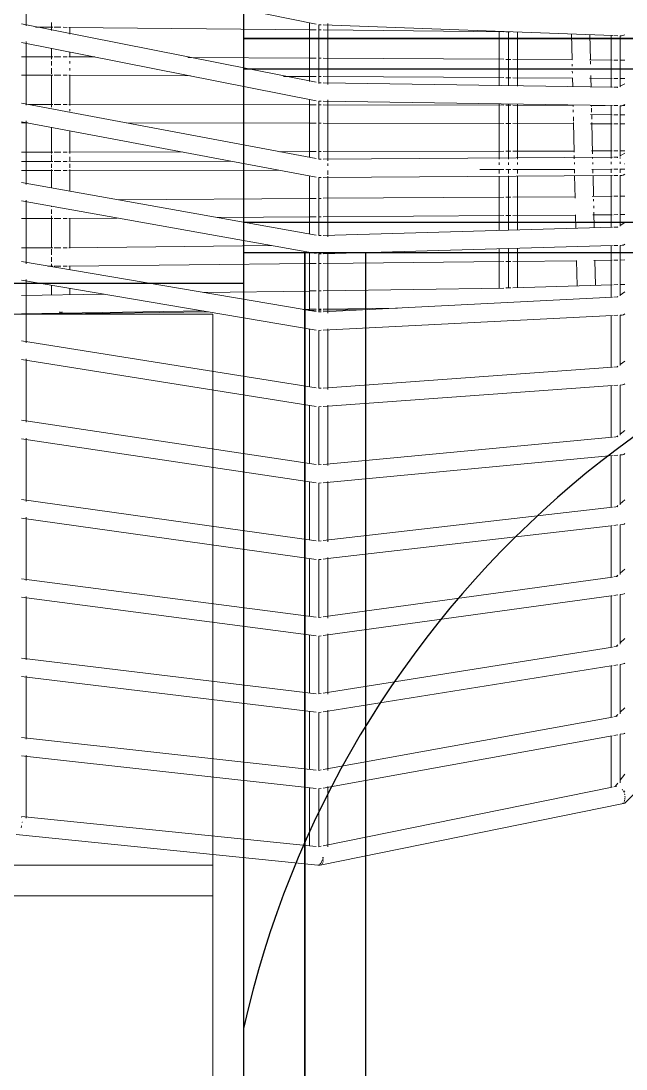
# Model space of a CAD drawing. Header units: millimetres. Extents: x 886808 to 1650903, y -1008069 to 230892.
# Drawn here: x 1048558 to 1049546, y -409665 to -407954 of the extents above; entities that cross this region are included whole.
import ezdxf

# ---------------------------------------------------------------- set-up
doc = ezdxf.new("R2010")
doc.units = ezdxf.units.MM
doc.linetypes.add('CENTER', pattern=[2, 1.25, -0.25, 0.25, -0.25])
doc.layers.get('0').update_dxf_attribs({"lineweight": 0})
for name, color, linetype, lineweight in [('03- Net Cua- 153', 153, 'Continuous', 9), ('8l NET TO', 8, 'Continuous', 9), ('A-Wall', 113, 'Continuous', 30), ('A_Dim', 8, 'Continuous', 5)]:
    doc.layers.add(name, color=color, linetype=linetype, lineweight=lineweight)

# ---------------------------------------------------------------- blocks, each defined once
blk = doc.blocks.new('A$C14C457CE')
for p, q in [((7887.9, 1622.8), (8368.9, 1523)), ((7895.4, 1621.3), (7895.4, 1522.3)), ((7887.9, 1523.8), (8368.9, 1428.6)), ((7936.7, 1518.8), (7936.7, 1526.1)), ((8357.8, 1429.6), (8357.8, 1525.3)), ((8387.8, 1424.7), (8387.8, 1524.2)), ((7895.4, 1522.3), (7895.4, 1520.3)), ((7938.7, 1518.1), (7910.7, 1518.1)), ((7936.7, 1513), (7936.7, 1518.1)), ((7951.6, 1518.1), (7941.1, 1518.1)), ((7951.7, 1518.1), (7951.6, 1518.1)), ((7962.3, 1518), (7955.6, 1518.1)), ((8357.8, 1514.1), (7964.7, 1518)), ((7966.7, 1507), (7966.7, 1518.6)), ((8368.9, 1513.9), (8358.3, 1514)), ((8372.8, 1522.4), (8376.7, 1522.2)), ((8372.8, 1426.6), (8372.8, 1522.4)), ((8376.7, 1513.9), (8372.8, 1513.9)), ((8380.3, 1522.1), (8852.8, 1504.6)), ((8675, 1510.9), (8380.3, 1513.8)), ((8667.5, 1511.4), (8667.5, 1422.7)), ((8685.4, 1510.8), (8678.6, 1510.8)), ((8682.5, 1510.9), (8682.5, 1422.4)), ((8697.5, 1510.3), (8697.5, 1422.2)), ((8786.5, 1465.2), (8785.6, 1507.1)), ((8816.5, 1464.9), (8815.6, 1505.9)), ((8869.5, 1504.6), (8872.7, 1506)), ((7887.9, 1493.4), (8368.9, 1398.2)), ((7895.4, 1491.9), (7895.4, 1494.7)), ((7895.4, 1491.9), (7895.4, 1393)), ((8850.2, 1419.9), (8850.2, 1504.7)), ((8854.6, 1504.5), (8861.3, 1504.3)), ((8865.2, 1504.1), (8867.1, 1504)), ((8865.2, 1421), (8865.2, 1504.1)), ((8867.1, 1504), (8869.5, 1504.6)), ((7936.7, 1466), (7936.7, 1483.8)), ((7966.7, 1469.6), (7966.7, 1477.8)), ((7938.7, 1470.1), (7887.9, 1470.1)), ((7936.7, 1455.5), (7936.7, 1462.9)), ((7951.7, 1470.1), (7941.1, 1470.1)), ((7962.3, 1470), (7955.6, 1470.1)), ((8007.3, 1469.8), (7964.7, 1470)), ((7966.7, 1459.2), (7966.7, 1462.8)), ((8357.8, 1467.7), (8159.3, 1468.9)), ((8368.9, 1467.7), (8358.3, 1467.7)), ((8376.7, 1467.6), (8372.8, 1467.6)), ((8675, 1465.9), (8380.3, 1467.6)), ((8686.4, 1465.8), (8678.6, 1465.8)), ((8786.5, 1465.2), (8690, 1465.8)), ((8786.5, 1464.8), (8786.5, 1465.2)), ((8786.8, 1454.4), (8786.7, 1458)), ((8852.2, 1464.5), (8814.8, 1465)), ((8816.7, 1457.7), (8816.6, 1463.1)), ((8861.3, 1464.4), (8854.6, 1464.5)), ((8872.7, 1464.3), (8865.2, 1464.4)), ((7938.7, 1440.1), (7887.9, 1440.1)), ((7936.7, 1442.3), (7936.7, 1451.6)), ((7936.7, 1387.8), (7936.7, 1440.7)), ((7951.6, 1440.1), (7941.1, 1440.1)), ((7951.7, 1440.1), (7951.6, 1440.1)), ((7962.3, 1440.1), (7955.6, 1440.1)), ((8163.4, 1438.9), (7964.7, 1440)), ((7966.7, 1447.8), (7966.7, 1451.5)), ((7966.7, 1390.2), (7966.7, 1440.6)), ((8357.8, 1437.7), (8315.4, 1438)), ((8368.9, 1437.7), (8358.3, 1437.7)), ((8376.7, 1437.6), (8372.8, 1437.6)), ((8675, 1435.9), (8380.3, 1437.6)), ((8787, 1443), (8786.9, 1446.6)), ((8817.2, 1435.5), (8817.1, 1439.6)), ((8372.8, 1427.8), (8373.9, 1427.6)), ((8373.9, 1427.6), (8376.7, 1427.5)), ((8380.3, 1427.5), (8852.6, 1420.3)), ((8686.4, 1435.8), (8678.6, 1435.8)), ((8787.2, 1435.2), (8690, 1435.8)), ((8787.5, 1420.8), (8787.2, 1435.8)), ((8852.2, 1434.6), (8815, 1435)), ((8817.5, 1420.4), (8817.2, 1434.9)), ((8861.3, 1434.5), (8854.6, 1434.5)), ((8854.6, 1420.3), (8861.3, 1420.2)), ((8872.7, 1434.3), (8865.2, 1434.4)), ((8865.2, 1421.9), (8872.7, 1425.7)), ((8860.9, 1419.7), (8861.3, 1420)), ((8861.3, 1419.8), (8861.1, 1419.7)), ((8865.2, 1419.7), (8865.2, 1419.7)), ((7887.9, 1394.4), (8368.9, 1303.8)), ((7895.4, 1393), (7895.4, 1391)), ((7938.7, 1392.1), (7899.3, 1392.1)), ((7951.7, 1392.1), (7941.1, 1392.1)), ((7962.3, 1392.1), (7955.6, 1392.1)), ((8357.8, 1391.4), (7964.7, 1392.1)), ((8357.8, 1305.8), (8357.8, 1400.4)), ((8368.9, 1391.4), (8358.3, 1391.4)), ((8372.8, 1397.6), (8376.7, 1397.5)), ((8372.8, 1302.9), (8372.8, 1397.6)), ((8376.7, 1391.4), (8372.8, 1391.4)), ((8380.3, 1397.5), (8852.7, 1390.3)), ((8675, 1390.8), (8380.3, 1391.4)), ((8387.8, 1300.3), (8387.8, 1399.6)), ((8667.5, 1393.1), (8667.5, 1302.8)), ((8686.4, 1390.8), (8678.6, 1390.8)), ((8682.5, 1392.9), (8682.5, 1302.9)), ((8788.2, 1390.6), (8690, 1390.8)), ((8697.5, 1392.7), (8697.5, 1303)), ((8788.2, 1388.7), (8788.2, 1391.3)), ((8840.4, 1390.5), (8816.4, 1390.6)), ((8818.2, 1388.6), (8818.2, 1390.8)), ((8818.4, 1379.6), (8818.3, 1386.3)), ((8850.2, 1304), (8850.2, 1390.3)), ((8854.6, 1390.3), (8861.3, 1390.2)), ((8865.2, 1390.1), (8867.5, 1390.1)), ((8865.2, 1307.2), (8865.2, 1390.1)), ((8867.5, 1390.1), (8869.8, 1390.6)), ((8872.7, 1390.4), (8868.8, 1390.4)), ((8869.8, 1390.6), (8872.7, 1392.1)), ((7966.7, 1381.1), (7966.7, 1384.7)), ((8788.4, 1379.7), (8788.3, 1383.3)), ((8788.7, 1365.1), (8788.6, 1371.9)), ((8852.2, 1375.4), (8816.6, 1375.6)), ((8818.7, 1368.2), (8818.5, 1375.7)), ((8861.3, 1375.4), (8854.6, 1375.4)), ((8872.7, 1375.4), (8865.2, 1375.4)), ((7887.9, 1364), (8368.9, 1273.4)), ((7898, 1362.1), (7887.9, 1362.1)), ((7895.4, 1362.6), (7895.4, 1365.2)), ((7895.4, 1362.6), (7895.4, 1263.6)), ((7936.7, 1312.1), (7936.7, 1354.8)), ((8357.8, 1361.4), (8059.6, 1361.9)), ((8368.9, 1361.4), (8358.3, 1361.4)), ((8376.7, 1361.4), (8372.8, 1361.4)), ((8675, 1360.8), (8380.3, 1361.4)), ((8686.4, 1360.8), (8678.6, 1360.8)), ((8788.8, 1360.6), (8690, 1360.8)), ((8789.8, 1314.1), (8788.8, 1362.7)), ((8852.2, 1360.4), (8816.8, 1360.6)), ((8819.9, 1311.8), (8818.8, 1362.6)), ((8861.3, 1360.4), (8854.6, 1360.4)), ((8872.7, 1360.4), (8865.2, 1360.4)), ((7966.7, 1312.1), (7966.7, 1349.2)), ((7938.7, 1314.1), (7887.9, 1314.1)), ((7936.7, 1299.1), (7936.7, 1309.7)), ((7951.7, 1314.1), (7941.1, 1314.1)), ((7962.3, 1314.1), (7955.6, 1314.1)), ((8150.3, 1314.6), (7964.7, 1314.1)), ((7966.7, 1299.1), (7966.7, 1306.6)), ((8357.8, 1315.1), (8309, 1314.9)), ((8368.9, 1315.1), (8358.3, 1315.1)), ((8376.7, 1315.1), (8372.8, 1315.1)), ((8372.8, 1303), (8373.7, 1302.9)), ((8373.7, 1302.9), (8376.7, 1302.9)), ((8675, 1315.8), (8380.3, 1315.1)), ((8380.3, 1302.9), (8852.5, 1306)), ((8686.4, 1315.8), (8678.6, 1315.8)), ((8789.8, 1316.1), (8690, 1315.8)), ((8790.1, 1303.6), (8790, 1308.6)), ((8852.2, 1316.3), (8818, 1316.2)), ((8820.1, 1303.8), (8820.1, 1305)), ((8861.3, 1316.4), (8854.6, 1316.3)), ((8854.6, 1306), (8861.3, 1306.1)), ((8860.3, 1305.6), (8861.3, 1306.1)), ((8861.3, 1305.8), (8860.3, 1305.6)), ((8872.7, 1316.4), (8865.2, 1316.4)), ((8865.2, 1308.3), (8872.7, 1312.5)), ((8865.2, 1304.1), (8865.2, 1305.5)), ((7938.7, 1299.1), (7887.9, 1299.1)), ((7938.7, 1284.1), (7887.9, 1284.1)), ((7936.7, 1288.5), (7936.7, 1295.2)), ((7936.7, 1256.2), (7936.7, 1286.1)), ((7951.7, 1299.1), (7941.1, 1299.1)), ((7951.7, 1284.1), (7941.1, 1284.1)), ((7962.3, 1299.1), (7955.6, 1299.1)), ((7962.3, 1284.1), (7955.6, 1284.1)), ((8229, 1299.8), (7964.7, 1299.1)), ((8307.6, 1284.9), (7964.7, 1284.1)), ((7966.7, 1288.5), (7966.7, 1295.2)), ((7966.7, 1250.8), (7966.7, 1286.1)), ((8387.8, 1291.8), (8387.8, 1295.5)), ((8387.8, 1277.4), (8387.8, 1284.1)), ((8675, 1285.8), (8635.8, 1285.7)), ((8667.5, 1297.3), (8667.5, 1293.7)), ((8667.5, 1285.9), (8667.5, 1285.8)), ((8667.5, 1285.8), (8667.5, 1279.2)), ((8686.4, 1285.8), (8678.6, 1285.8)), ((8682.5, 1297.4), (8682.5, 1293.8)), ((8682.5, 1286), (8682.5, 1279.3)), ((8790.5, 1286.1), (8690, 1285.8)), ((8697.5, 1297.5), (8697.5, 1293.9)), ((8697.5, 1286.1), (8697.5, 1279.4)), ((8790.3, 1294.5), (8790.2, 1297.2)), ((8790.6, 1280), (8790.4, 1286.7)), ((8852.2, 1286.3), (8818.5, 1286.2)), ((8820.3, 1294.7), (8820.2, 1297.3)), ((8820.6, 1280.2), (8820.5, 1286.2)), ((8850.2, 1294.9), (8850.2, 1298.5)), ((8850.2, 1280.4), (8850.2, 1287.1)), ((8861.3, 1286.4), (8854.6, 1286.3)), ((8865.2, 1295), (8865.2, 1298.6)), ((8865.2, 1280.5), (8865.2, 1287.2)), ((8872.7, 1286.4), (8865.2, 1286.4)), ((8872.2, 1295), (8872.7, 1295.3)), ((8357.8, 1181), (8357.8, 1275.5)), ((8372.8, 1178.3), (8372.8, 1273.1)), ((8372.8, 1272.9), (8376.7, 1272.9)), ((8380.3, 1272.9), (8852.6, 1276)), ((8387.8, 1175.8), (8387.8, 1275.1)), ((8667.5, 1275.3), (8667.5, 1186.5)), ((8682.5, 1275.4), (8682.5, 1186.9)), ((8697.5, 1275.5), (8697.5, 1187.3)), ((8791.5, 1239.4), (8790.7, 1276.1)), ((8821.4, 1241.8), (8820.7, 1276.3)), ((8850.2, 1191.7), (8850.2, 1276.5)), ((8854.6, 1276), (8861.3, 1276.1)), ((8865.2, 1193.5), (8865.2, 1276.6)), ((8865.2, 1276.1), (8867.8, 1276.1)), ((8867.8, 1276.1), (8870, 1276.7)), ((8870, 1276.7), (8872.7, 1278.1)), ((7887.9, 1264.9), (8368.9, 1179)), ((7895.4, 1261.6), (7895.4, 1263.6)), ((7887.9, 1234.6), (8368.9, 1148.6)), ((7895.4, 1233.3), (7895.4, 1235.8)), ((7895.4, 1233.3), (7895.4, 1134.2)), ((8357.8, 1238.7), (8045.8, 1236.7)), ((8368.9, 1238.8), (8358.3, 1238.7)), ((8376.7, 1238.8), (8372.8, 1238.8)), ((8675, 1240.8), (8380.3, 1238.9)), ((8686.4, 1240.8), (8678.6, 1240.8)), ((8791.4, 1241.5), (8690, 1240.9)), ((8852.2, 1242.2), (8819.5, 1241.8)), ((8821.6, 1234.1), (8821.5, 1237.3)), ((8861.3, 1242.3), (8854.6, 1242.2)), ((8872.7, 1242.4), (8865.2, 1242.3)), ((7936.7, 1224.8), (7936.7, 1225.9)), ((7936.7, 1213.4), (7936.7, 1220.9)), ((8821.9, 1222.8), (8821.8, 1226.6)), ((8822.6, 1190.9), (8822, 1216.1)), ((7938.7, 1206.1), (7887.9, 1206.1)), ((7936.7, 1157.5), (7936.7, 1210.4)), ((7951.7, 1206.1), (7941.1, 1206.1)), ((7962.3, 1206.2), (7955.6, 1206.1)), ((8043.9, 1206.7), (7964.7, 1206.2)), ((7966.7, 1157.7), (7966.7, 1206.2)), ((8357.8, 1208.7), (8207.8, 1207.8)), ((8368.9, 1208.8), (8358.3, 1208.7)), ((8376.7, 1208.8), (8372.8, 1208.8)), ((8675, 1210.8), (8380.3, 1208.9)), ((8686.4, 1210.8), (8678.6, 1210.8)), ((8792.1, 1211.5), (8690, 1210.9)), ((8792.6, 1190), (8792.1, 1211.9)), ((8852.2, 1212.2), (8820.2, 1211.8)), ((8861.3, 1212.3), (8854.6, 1212.2)), ((8872.7, 1212.4), (8865.2, 1212.3)), ((8865.2, 1194.6), (8872.7, 1199.2)), ((8380.3, 1178.3), (8852.5, 1191.8)), ((8854.6, 1191.8), (8861.3, 1192)), ((8860.8, 1192), (8861.3, 1192.3)), ((8372.8, 1178.3), (8373.6, 1178.1)), ((8373.6, 1178.1), (8376.7, 1178.2)), ((8870.3, 1162.7), (8872.7, 1164.1)), ((7938.7, 1158.1), (7887.9, 1158.1)), ((7936.7, 1146.6), (7936.7, 1155.9)), ((7951.6, 1158.1), (7941.1, 1158.1)), ((7951.7, 1158.1), (7951.6, 1158.1)), ((7962.3, 1158.2), (7955.6, 1158.1)), ((8295.7, 1161.7), (7964.7, 1158.2)), ((8357.8, 1056), (8357.8, 1150.6)), ((8372.8, 1148.1), (8376.7, 1148.2)), ((8372.8, 1053.3), (8372.8, 1148.1)), ((8380.3, 1148.3), (8852.5, 1161.7)), ((8387.8, 1051.4), (8387.8, 1150.5)), ((8667.5, 1156.5), (8667.5, 1091.9)), ((8682.5, 1156.9), (8682.5, 1092.6)), ((8697.5, 1157.3), (8697.5, 1093.1)), ((8850.2, 1077.4), (8850.2, 1161.7)), ((8854.6, 1161.8), (8861.3, 1162)), ((8865.2, 1162.1), (8868.1, 1162.2)), ((8865.2, 1079.7), (8865.2, 1162.1)), ((8868.1, 1162.2), (8870.3, 1162.7)), ((7887.9, 1135.5), (8349.2, 1057.5)), ((7895.4, 1134.2), (7895.4, 1132.2)), ((7936.7, 1135.3), (7936.7, 1142.7)), ((7936.7, 1127.1), (7936.7, 1132.2)), ((8357.8, 1132.4), (7964.7, 1128.3)), ((8368.9, 1132.5), (8358.3, 1132.4)), ((8376.7, 1132.6), (8372.8, 1132.5)), ((8675, 1135.7), (8380.3, 1132.6)), ((8686.4, 1135.8), (8678.6, 1135.8)), ((8793.7, 1137), (8690, 1135.9)), ((8794.6, 1096), (8793.7, 1137.4)), ((8852.2, 1138), (8822, 1137.4)), ((8824.6, 1096.9), (8823.7, 1137.4)), ((8861.3, 1138.2), (8854.6, 1138)), ((8872.7, 1138.4), (8865.2, 1138.2)), ((7938.7, 1128.1), (7930.5, 1128.1)), ((7951.7, 1128.1), (7941.1, 1128.1)), ((7962.3, 1128.2), (7955.6, 1128.2)), ((7966.7, 1122), (7966.7, 1128.3)), ((7887.9, 1105.2), (8368.9, 1023.9)), ((7895.4, 1103.9), (7895.4, 1106.4)), ((7895.4, 1103.9), (7895.4, 1004.9)), ((7936.7, 1081.2), (7936.7, 1096.9)), ((8852.2, 1097.7), (8690, 1092.8)), ((8861.3, 1098), (8854.6, 1097.8)), ((8872.7, 1098.3), (8865.2, 1098.1)), ((8022, 1082.5), (7887.9, 1080.5)), ((7966.7, 1081.7), (7966.7, 1091.9)), ((8357.8, 1087.6), (8185.4, 1085)), ((8368.9, 1087.8), (8358.3, 1087.7)), ((8376.7, 1087.9), (8372.8, 1087.9)), ((8675, 1092.5), (8380.3, 1088)), ((8682.2, 1092.6), (8678.6, 1092.6)), ((8680.2, 1092.1), (8682.2, 1092.6)), ((8682.2, 1092.6), (8686.4, 1092.7)), ((8860.4, 1077.9), (8861.3, 1078.5)), ((8865.2, 1081), (8872.7, 1086)), ((8380.3, 1053.7), (8852.5, 1077.5)), ((8854.6, 1077.6), (8861.3, 1077.9)), ((8184.7, 1055), (7887.9, 1050.5)), ((7887.9, 1050.1), (7895.4, 1050.1)), ((7895.4, 1050.1), (7951.7, 1050.1)), ((7950.2, 1052.1), (7949.8, 1053.4)), ((7951, 1050.6), (7950.2, 1052.1)), ((7951.7, 1050.2), (7951, 1050.6)), ((7951.7, 1053.5), (7951.7, 1052.1)), ((7951.7, 1050.6), (7951.7, 1050.6)), ((7951.7, 1050.2), (7951.7, 1050.1)), ((7951.8, 1050.1), (7951.7, 1050.2)), ((7951.8, 1050.1), (7951.7, 1050.1)), ((7951.9, 1050.1), (7951.8, 1050.1)), ((8192.9, 1053.6), (7951.9, 1050.1)), ((7954, 1053.5), (7953.6, 1052.2)), ((8357.8, 1057.6), (8348.2, 1057.5)), ((8349.2, 1057.5), (8357.8, 1056)), ((8357.8, 1056), (8357, 1056)), ((8357.8, 1055.9), (8357.8, 1056)), ((8357.8, 1056), (8368.9, 1054.2)), ((8368.9, 1057.8), (8358.3, 1057.7)), ((8368.9, 1056.2), (8358.3, 1056)), ((8376.7, 1057.9), (8372.8, 1057.9)), ((8376.7, 1056.3), (8372.8, 1056.2)), ((8372.8, 1053.5), (8373.4, 1053.4)), ((8373.4, 1053.4), (8376.7, 1053.6)), ((8501.5, 1059.8), (8380.3, 1058)), ((8453.2, 1057.4), (8380.3, 1056.4)), ((8380.3, 1023.7), (8852.4, 1047.5)), ((8850.2, 963.1), (8850.2, 1047.3)), ((8854.6, 1047.6), (8861.3, 1047.9)), ((8865.2, 1048.1), (8868.4, 1048.3)), ((8865.2, 965.9), (8865.2, 1048.1)), ((8868.4, 1048.3), (8870.6, 1048.8)), ((8870.6, 1048.8), (8872.7, 1050.1)), ((8357.8, 931.1), (8357.8, 1025.7)), ((8372.8, 1023.3), (8376.7, 1023.5)), ((8372.8, 928.7), (8372.8, 1023.3)), ((8387.8, 926.9), (8387.8, 1025.9)), ((7887.9, 1006.1), (8368.9, 929.4)), ((7895.4, 1002.9), (7895.4, 1004.9)), ((7887.9, 975.8), (8368.9, 899.1)), ((7895.4, 974.6), (7895.4, 977)), ((7895.4, 974.6), (7895.4, 875.5)), ((8380.3, 929.2), (8852.4, 963.2)), ((8854.6, 963.4), (8861.3, 963.9)), ((8860, 963.8), (8861.3, 964.7)), ((8865.2, 967.5), (8872.7, 972.8)), ((8372.8, 928.8), (8373.3, 928.7)), ((8373.3, 928.7), (8376.7, 928.9)), ((8380.3, 899.1), (8852.4, 933.2)), ((8850.2, 848.7), (8850.2, 933)), ((8854.6, 933.3), (8861.3, 933.8)), ((8865.2, 934.1), (8868.7, 934.3)), ((8865.2, 852.2), (8865.2, 934.1)), ((8868.7, 934.3), (8870.9, 934.8)), ((8870.9, 934.8), (8872.7, 936.1)), ((8357.8, 806), (8357.8, 900.9)), ((8372.8, 898.6), (8376.7, 898.9)), ((8372.8, 803.7), (8372.8, 898.6)), ((8387.8, 802.5), (8387.8, 901.4)), ((7887.9, 876.6), (8368.9, 804.6)), ((7895.4, 875.5), (7895.4, 873.5)), ((8865.2, 853.9), (8872.7, 859.6)), ((7887.9, 846.4), (8368.9, 774.3)), ((7895.4, 845.2), (7895.4, 847.5)), ((7895.4, 845.2), (7895.4, 746.1)), ((8380.3, 804.6), (8852.4, 849)), ((8854.6, 849.2), (8861.3, 849.8)), ((8859.6, 849.6), (8861.3, 850.9)), ((8871.2, 820.9), (8872.7, 822.1)), ((8373.2, 803.9), (8376.7, 804.3)), ((8380.3, 774.5), (8852.3, 818.9)), ((8850.2, 734.4), (8850.2, 818.7)), ((8854.6, 819.1), (8861.3, 819.7)), ((8865.2, 820.1), (8869, 820.4)), ((8865.2, 738.5), (8865.2, 820.1)), ((8869, 820.4), (8871.2, 820.9)), ((8874.1, 252.9), (9413.2, 807.2)), ((8372.8, 804), (8373.2, 803.9)), ((8357.8, 681.3), (8357.8, 776)), ((8372.8, 773.8), (8376.7, 774.2)), ((8372.8, 679.2), (8372.8, 773.8)), ((8387.8, 678), (8387.8, 776.8)), ((7887.9, 747.2), (8368.9, 679.8)), ((7895.4, 744.1), (7895.4, 746.1)), ((8859.3, 735.5), (8861.3, 737.2)), ((8865.2, 740.3), (8872.7, 746.5)), ((8380.3, 680), (8852.4, 734.7)), ((8854.6, 734.9), (8861.1, 735.7)), ((7887.9, 716.9), (8368.9, 649.5)), ((7895.4, 715.9), (7895.4, 718.1)), ((7895.4, 715.9), (7895.4, 616.8)), ((8387.8, 650.8), (8850.2, 704.3)), ((8850.2, 704.3), (8852.2, 704.5)), ((8850.2, 620.1), (8850.2, 704.3)), ((8854.6, 704.8), (8861.3, 705.6)), ((8865.2, 706), (8869.3, 706.5)), ((8865.2, 624.8), (8865.2, 706.1)), ((8869.3, 706.5), (8871.5, 707)), ((8871.5, 707), (8872.7, 708)), ((8372.8, 679.2), (8373, 679.2)), ((8373, 679.2), (8376.7, 679.6)), ((8357.8, 556.1), (8357.8, 651.1)), ((8380.3, 649.9), (8387.8, 650.8)), ((8387.8, 553.6), (8387.8, 652.3)), ((8372.8, 649), (8376.7, 649.5)), ((8372.8, 554.2), (8372.8, 649)), ((8865.2, 626.9), (8872.7, 633.4)), ((7887.9, 617.7), (8368.9, 555)), ((7895.4, 616.8), (7895.4, 614.8)), ((8380.3, 555.5), (8852.3, 620.4)), ((8854.6, 620.7), (8860.8, 621.6)), ((8858.9, 621.3), (8861.3, 623.5)), ((7887.9, 587.5), (8368.9, 524.8)), ((7895.4, 586.5), (7895.4, 588.7)), ((7895.4, 586.5), (7895.4, 487.4)), ((8387.8, 526.3), (8850.2, 590)), ((8850.2, 590), (8852.2, 590.2)), ((8850.2, 505.8), (8850.2, 590)), ((8854.6, 590.6), (8861.3, 591.5)), ((8865.2, 592), (8869.6, 592.6)), ((8865.2, 511.1), (8865.2, 592)), ((8869.6, 592.6), (8871.8, 593.1)), ((8871.8, 593.1), (8872.7, 593.9)), ((8372.8, 554.5), (8376.7, 555)), ((8372.8, 554.5), (8372.8, 554.5)), ((8357.8, 431.5), (8357.8, 526.2)), ((8372.8, 524.3), (8376.7, 524.8)), ((8372.8, 429.7), (8372.8, 524.3)), ((8380.3, 525.3), (8387.8, 526.3)), ((8387.8, 429.2), (8387.8, 527.7)), ((8865.2, 513.4), (8872.7, 520.3)), ((8380.3, 430.9), (8852.3, 506.2)), ((8854.6, 506.5), (8860.5, 507.5)), ((8858.4, 507.2), (8861.3, 509.8)), ((7887.9, 488.3), (8368.9, 430.2)), ((7895.4, 485.4), (7895.4, 487.4)), ((8869.9, 478.7), (8872, 479.2)), ((8872, 479.2), (8872.7, 479.8)), ((8387.8, 401.9), (8850.2, 475.6)), ((8850.2, 475.6), (8852.2, 475.9)), ((8850.2, 391.6), (8850.2, 475.6)), ((8854.6, 476.3), (8861.3, 477.4)), ((8865.2, 478), (8869.9, 478.7)), ((8865.2, 397.4), (8865.2, 478)), ((7887.9, 458.1), (8368.9, 400)), ((7895.4, 457.2), (7895.4, 459.3)), ((7895.4, 457.2), (7895.4, 358)), ((8372.8, 429.7), (8376.7, 430.4)), ((8357.8, 306.6), (8357.8, 401.3)), ((8372.8, 399.5), (8372.9, 399.5)), ((8372.8, 305), (8372.8, 399.5)), ((8372.9, 399.5), (8376.7, 400.1)), ((8380.3, 400.7), (8387.8, 401.9)), ((8387.8, 304.8), (8387.8, 403.2)), ((8858, 393), (8861.3, 396.2)), ((8865.2, 400), (8872.7, 407.3)), ((8380.3, 306.4), (8852.3, 391.9)), ((8854.6, 392.4), (8860.2, 393.4)), ((8380.3, 276.1), (8852.2, 361.6)), ((8850.2, 277.3), (8850.2, 361.3)), ((8854.6, 362), (8861.3, 363.2)), ((8865.2, 363.9), (8870.2, 364.9)), ((8865.2, 284.6), (8865.2, 364.1)), ((8870.2, 364.9), (8872.3, 365.3)), ((8872.3, 365.3), (8872.7, 365.7)), ((7887.9, 358.9), (8368.9, 305.4)), ((7895.4, 358), (7895.4, 356.1)), ((7887.9, 328.7), (8368.9, 275.2)), ((7895.4, 327.9), (7895.4, 329.9)), ((7895.4, 327.9), (7895.4, 228.3)), ((8357.8, 306.2), (8357.8, 306.6)), ((8372.8, 305), (8376.7, 305.7)), ((8372.8, 304.6), (8372.8, 304.9)), ((8865.2, 289.2), (8872.7, 298.6)), ((8357.8, 181.7), (8357.8, 277.1)), ((8372.8, 180.3), (8372.8, 275.4)), ((8372.8, 274.8), (8373.1, 274.7)), ((8373.1, 274.7), (8376.7, 275.4)), ((8380.3, 181.8), (8852.2, 277.7)), ((8387.8, 180.4), (8387.8, 278.6)), ((8850.2, 277.3), (8852.2, 277.7)), ((8854.6, 278.2), (8856.9, 278.6)), ((8854.6, 278.2), (8856.9, 278.6)), ((8856.9, 278.6), (8861.3, 284.2)), ((8856.9, 278.7), (8859.6, 279.2)), ((8859.6, 279.2), (8859.7, 279.2)), ((8868.4, 273.5), (8868.8, 273.3)), ((8868.8, 273.3), (8869.1, 273)), ((8870.3, 271.5), (8870.8, 271.1)), ((8870.8, 271.1), (8871.7, 270.1)), ((8871.1, 270.6), (8871.7, 268.9)), ((8871.5, 271.1), (8871.9, 270.9)), ((8871.7, 268.9), (8871.7, 268.8)), ((8871.9, 270.9), (8872.4, 270.4)), ((8872.1, 266.9), (8872.5, 265.1)), ((8872.5, 265.1), (8872.5, 265)), ((8872.7, 257.7), (8872.6, 257.6)), ((8872.7, 263.1), (8872.9, 261.3)), ((8872.8, 259.4), (8872.7, 257.7)), ((8872.9, 261.3), (8872.8, 261.2)), ((8375.4, 150.4), (8867.5, 250.3)), ((8868.8, 250.7), (8867.5, 250.3)), ((8867.8, 250.4), (8870.5, 251)), ((8869.3, 250.8), (8869.2, 250.8)), ((8870, 251.5), (8869.3, 250.8)), ((8870.5, 251), (8872.6, 251.5)), ((8871.4, 253.4), (8870.8, 252.3)), ((8870.8, 252.3), (8870.8, 252.3)), ((8872, 254.7), (8871.9, 254.6)), ((8872.3, 256.1), (8872, 254.7)), ((8872.6, 251.5), (8874.1, 252.9)), ((7887.9, 229.4), (8368.9, 180.6)), ((7887.9, 228.9), (7888.3, 228.5)), ((7895.4, 228.3), (7895.4, 226.9)), ((7895.4, 226.7), (7895.4, 226.9)), ((7887.2, 211.2), (7887.1, 211.1)), ((7887.4, 213.1), (7887.2, 211.2)), ((7887.4, 214.3), (7887.9, 214.3)), ((7887.9, 214.3), (7888.2, 214.3)), ((7889, 220.4), (7888.7, 220.1)), ((7889.1, 220.5), (7889, 220.4)), ((7879.2, 200.2), (8371.6, 150.2)), ((8372.8, 180.3), (8376.7, 181.1)), ((8372.8, 180.3), (8376.7, 181.1)), ((8380.3, 181.9), (8387.8, 183.4)), ((8377.8, 156), (8377.1, 154.5)), ((8377.1, 154.5), (8377.1, 154.5)), ((8379, 159.3), (8378.5, 157.6)), ((8378.5, 157.6), (8378.5, 157.5)), ((8379.6, 161.2), (8379.5, 161.1)), ((8379.6, 154.7), (8379.5, 154.6)), ((8379.8, 163.1), (8379.6, 161.2)), ((8379.9, 156.1), (8379.6, 154.7)), ((8380.3, 157.7), (8380.2, 157.6)), ((8380.3, 163.1), (8380.4, 161.3)), ((8380.4, 159.4), (8380.3, 157.7)), ((8380.4, 161.3), (8380.4, 161.2)), ((8372.5, 150.4), (8371.6, 150.2)), ((8371.6, 150.2), (8373.2, 150)), ((8373.2, 150), (8375, 150.4)), ((8373.6, 150.7), (8373.5, 150.7)), ((8374.4, 151.4), (8373.6, 150.7)), ((8375.1, 150.3), (8374.9, 150.4)), ((8376.4, 150.7), (8375.1, 150.3)), ((8376.2, 153.3), (8375.4, 152.2)), ((8375.4, 152.2), (8375.4, 152.1)), ((8376.9, 150.8), (8376.8, 150.8)), ((8377.6, 151.5), (8376.9, 150.8)), ((8379, 153.4), (8378.4, 152.3)), ((8378.4, 152.3), (8378.4, 152.3))]:
    blk.add_line(p, q)

msp = doc.modelspace()

# ---------------------------------------------------------------- linework, layer by layer
at = {"layer": '03- Net Cua- 153', "linetype": 'Continuous', "transparency": 33554636}
for points in [[(1041771.4, -408382.5), (1048921.4, -408382.5), (1048921.4, -411982.5), (1041771.4, -411982.5)], [(1041821.4, -408432.5), (1048871.4, -408432.5), (1048871.4, -411932.5), (1041821.4, -411932.5)], [(1041821.4, -409332.5), (1048871.4, -409332.5), (1048871.4, -409382.5), (1041821.4, -409382.5)]]:
    msp.add_lwpolyline(points, close=True, dxfattribs=at)
at = {"layer": '8l NET TO', "color": 251, "linetype": 'CENTER', "ltscale": 1000, "true_color": 0x636466, "transparency": 33554636}
msp.add_line((1048921.4, -415457.7), (1048921.4, -396873.3), dxfattribs=at)
at = {"layer": 'A-Wall', "transparency": 33554636}
for p, q in [((1050406.4, -407982.5), (1048921.4, -407982.5)), ((1048921.4, -407982.5), (1049206.4, -407982.5)), ((1049206.4, -407982.5), (1050406.4, -407982.5)), ((1049206.4, -408032.5), (1048921.4, -408032.5)), ((1050406.4, -408032.5), (1049206.4, -408032.5)), ((1048921.4, -408282.5), (1049206.4, -408282.5)), ((1049206.4, -408282.5), (1050406.4, -408282.5)), ((1049206.4, -408332.5), (1048921.4, -408332.5)), ((1050406.4, -408332.5), (1049206.4, -408332.5))]:
    msp.add_line(p, q, dxfattribs=at)
for points in [[(1049021.4, -407732.5), (1049021.4, -397682.5), (1048921.4, -397682.5), (1048921.4, -412432.5), (1049021.4, -412432.5)], [(1049021.4, -408332.5), (1049021.4, -411982.5)], [(1049021.4, -411982.5), (1049021.4, -408332.5)], [(1049121.4, -411982.5), (1049121.4, -408332.5)]]:
    msp.add_lwpolyline(points, dxfattribs=at)
for points in [[(1041771.4, -407782.5), (1048921.4, -407782.5), (1048921.4, -408382.6), (1041771.4, -408382.6)], [(1050406.4, -407782.5), (1048921.4, -407782.5), (1048921.4, -407982.5), (1050406.4, -407982.5)]]:
    msp.add_lwpolyline(points, close=True, dxfattribs=at)
msp.add_lwpolyline([(1050358.6, -408332.5, 0.325037), (1048921.4, -409599)], format="xyb", dxfattribs=at)
at = {"layer": 'A_Dim', "transparency": 33554636}
msp.add_lwpolyline([(1048921.4, -412022.3), (1048921.4, -408382.6)], dxfattribs=at)

# ---------------------------------------------------------------- block references
msp.add_blockref('A$C14C457CE', (1040671.4, -409482.5), dxfattribs=at)

doc.saveas('drawing.dxf')
